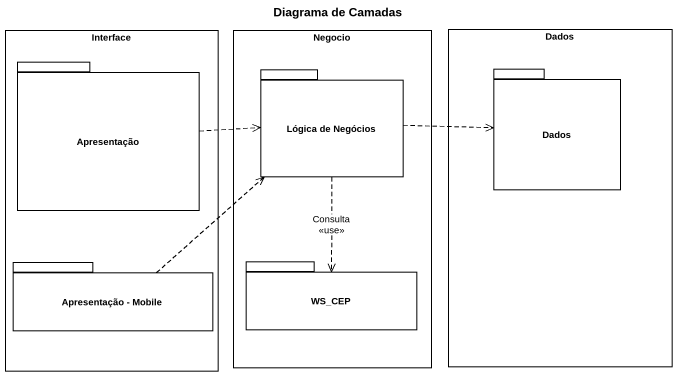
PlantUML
@startuml
title Diagrama de Camadas
rectangle "Interface" as Interface_ {
  package Apresentação {
  }
  package "Apresentação - Mobile" as Apresentação_Mobile {
  }
}
rectangle Negocio {
  package "Lógica de Negócios" as Lógica_de_Negócios {
  }
  package WS_CEP {
  }
}
rectangle Dados {
  package "Dados" as Dados_2 {
  }
}
Apresentação .right.> Lógica_de_Negócios
Lógica_de_Negócios .right.> Dados_2
Lógica_de_Negócios ..> WS_CEP : Consulta\n<<use>>
Apresentação_Mobile .up.> Lógica_de_Negócios
@enduml
